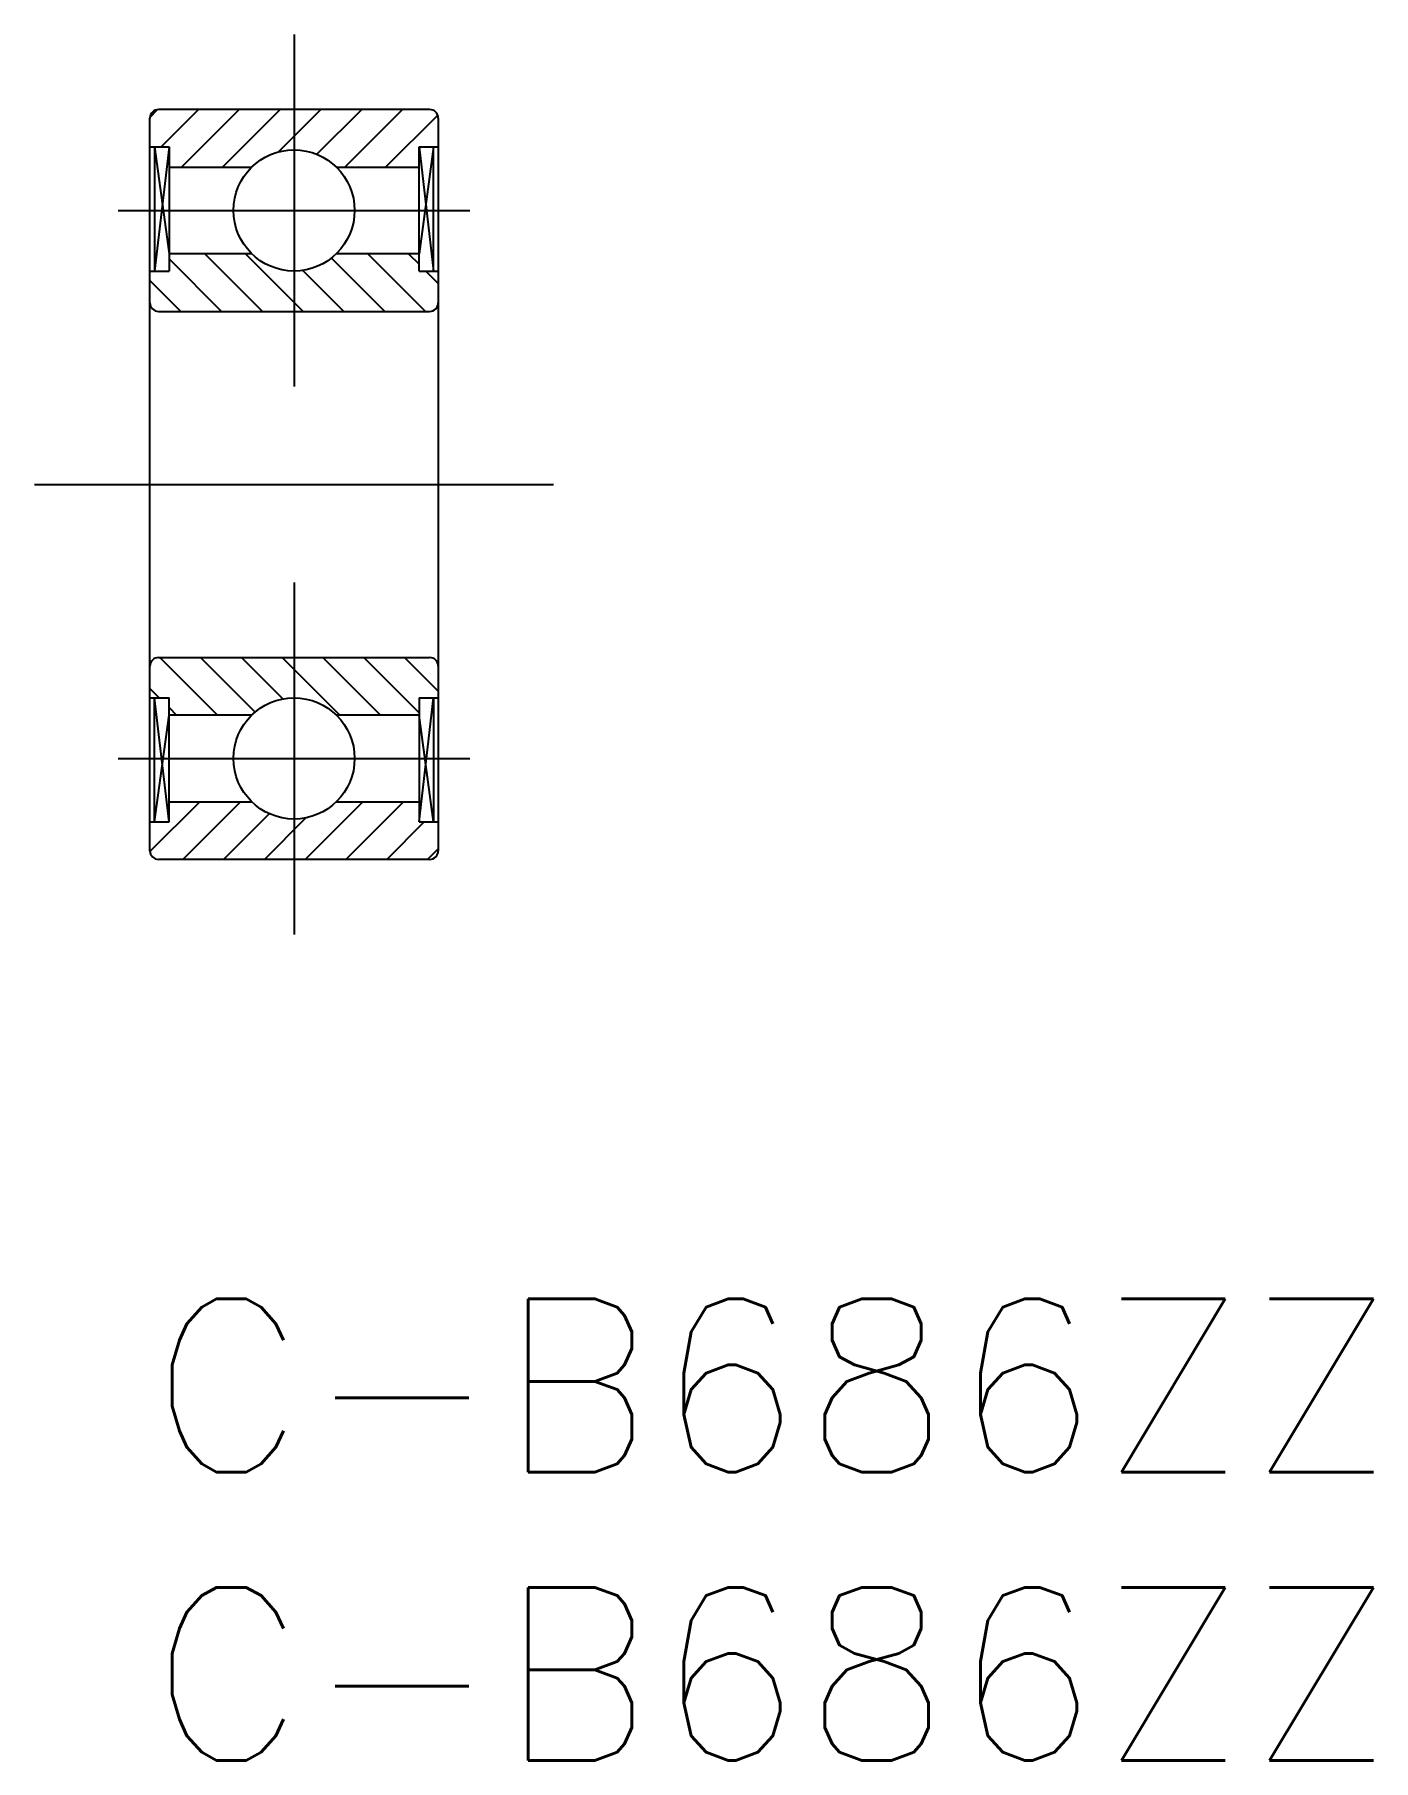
# Model space of a CAD drawing. Extents: x -2 to 21.2, y -8 to 21.9.
import ezdxf

# ---------------------------------------------------------------- set-up
doc = ezdxf.new("R2010")
doc.units = 0
doc.linetypes.add('CENTER', pattern=[50.8, 31.75, -6.35, 6.35, -6.35])
doc.layers.get('0').update_dxf_attribs({"linetype": 'CONTINUOUS'})
doc.layers.add('CENTER', color=1, linetype='CENTER')
doc.styles.get("Standard").update_dxf_attribs({"font": 'txt.shx', "height": 3, "bigfont": 'bigfont.shx'})

# ---------------------------------------------------------------- blocks, each defined once
blk = doc.blocks.new('*U7')
at = {"color": 7, "linetype": 'CONTINUOUS'}
blk.add_text('C-B686ZZ', height=3, dxfattribs=at).set_placement((0, -3))
blk = doc.blocks.new('*U8')
at = {"color": 7, "linetype": 'CONTINUOUS'}
blk.add_text('C-B686ZZ', height=3, dxfattribs=at).set_placement((0, -8))

msp = doc.modelspace()

# ---------------------------------------------------------------- linework, layer by layer
at = {"color": 7, "linetype": 'CONTINUOUS'}
for p, q in [((0, 7.77), (0, 20.47)), ((4.85, 20.62), (0.15, 20.62)), ((5, 20.47), (5, 7.77)), ((0, 19.97), (0.332, 19.97)), ((0.083, 19.97), (0.083, 17.82)), ((0.332, 19.97), (0.332, 17.82)), ((4.668, 19.97), (5, 19.97)), ((4.668, 17.82), (4.668, 19.97)), ((4.917, 17.82), (4.917, 19.97)), ((0.332, 19.62), (1.765, 19.62)), ((3.235, 19.62), (4.668, 19.62)), ((1.765, 18.12), (0.332, 18.12)), ((4.668, 18.12), (3.235, 18.12)), ((0, 17.82), (0.332, 17.82)), ((4.668, 17.82), (5, 17.82)), ((0.15, 17.12), (4.85, 17.12)), ((0.15, 11.12), (4.85, 11.12)), ((0, 10.42), (0.332, 10.42)), ((0.083, 8.27), (0.083, 10.42)), ((0.332, 8.27), (0.332, 10.42)), ((4.668, 10.42), (5, 10.42)), ((4.668, 10.42), (4.668, 8.27)), ((4.917, 10.42), (4.917, 8.27)), ((1.765, 10.12), (0.332, 10.12)), ((4.668, 10.12), (3.235, 10.12)), ((0.332, 8.62), (1.765, 8.62)), ((3.235, 8.62), (4.668, 8.62)), ((0, 8.27), (0.332, 8.27)), ((4.668, 8.27), (5, 8.27)), ((4.85, 7.62), (0.15, 7.62))]:
    msp.add_line(p, q, dxfattribs=at)
at = {"color": 3, "linetype": 'CONTINUOUS'}
for p, q in [((0.001, 20.484), (0.135, 20.619)), ((0.193, 19.97), (0.843, 20.62)), ((0.55, 19.62), (1.55, 20.62)), ((1.257, 19.62), (2.257, 20.62)), ((2.229, 19.884), (2.964, 20.62)), ((2.895, 19.843), (3.672, 20.62)), ((3.379, 19.62), (4.379, 20.62)), ((4.086, 19.62), (4.99, 20.524)), ((0.083, 19.97), (0.332, 18.12)), ((0.332, 19.97), (0.083, 17.82)), ((4.668, 19.97), (4.917, 17.82)), ((4.917, 19.97), (4.668, 18.12)), ((0.332, 18.03), (1.243, 17.12)), ((0.95, 18.12), (1.95, 17.12)), ((1.657, 18.12), (2.657, 17.12)), ((3.148, 18.043), (4.071, 17.12)), ((3.778, 18.12), (4.778, 17.12)), ((4.485, 18.12), (4.668, 17.937)), ((0, 17.655), (0.536, 17.12)), ((2.653, 17.831), (3.364, 17.12)), ((4.785, 17.82), (5, 17.605)), ((0.172, 11.12), (1.172, 10.12)), ((0.879, 11.12), (1.825, 10.174)), ((1.586, 11.12), (2.304, 10.401)), ((2.293, 11.12), (3.293, 10.12)), ((3, 11.12), (4, 10.12)), ((3.707, 11.12), (4.668, 10.159)), ((4.414, 11.12), (5, 10.534)), ((0, 10.584), (0.164, 10.42)), ((0.332, 8.27), (0.083, 10.42)), ((0.332, 10.252), (0.464, 10.12)), ((4.668, 8.27), (4.917, 10.42)), ((0.083, 8.27), (0.332, 10.12)), ((4.917, 8.27), (4.668, 10.12)), ((0.001, 7.756), (0.864, 8.62)), ((0.571, 7.62), (1.571, 8.62)), ((1.278, 7.62), (2.07, 8.412)), ((2.692, 7.62), (3.692, 8.62)), ((3.399, 7.62), (4.399, 8.62)), ((1.985, 7.62), (2.706, 8.34)), ((4.107, 7.62), (4.757, 8.27)), ((4.814, 7.62), (5, 7.806))]:
    msp.add_line(p, q, dxfattribs=at)
at = {"color": 7, "linetype": 'CONTINUOUS'}
for centre in [(2.5, 18.87), (2.5, 9.37)]:
    msp.add_circle(centre, 1.05, dxfattribs=at)
for centre, start, end in [((0.15, 20.47), 90, 180), ((4.85, 20.47), 0, 90), ((0.15, 17.27), 180, 270), ((4.85, 17.27), 270, 0), ((0.15, 10.97), 90, 180), ((4.85, 10.97), 0, 90), ((0.15, 7.77), 180, 270), ((4.85, 7.77), 270, 0)]:
    msp.add_arc(centre, 0.15, start, end, dxfattribs=at)
at = {"layer": 'CENTER', "color": 1, "linetype": 'CENTER'}
for p, q in [((2.5, 21.92), (2.5, 15.82)), ((-0.55, 18.87), (5.55, 18.87)), ((-2, 14.12), (7, 14.12)), ((2.5, 12.42), (2.5, 6.32)), ((-0.55, 9.37), (5.55, 9.37))]:
    msp.add_line(p, q, dxfattribs=at)

# ---------------------------------------------------------------- block references
at = {"color": 7, "linetype": 'CONTINUOUS'}
for name in ['*U7', '*U8']:
    msp.add_blockref(name, (0, 0), dxfattribs=at)

doc.saveas('drawing.dxf')
